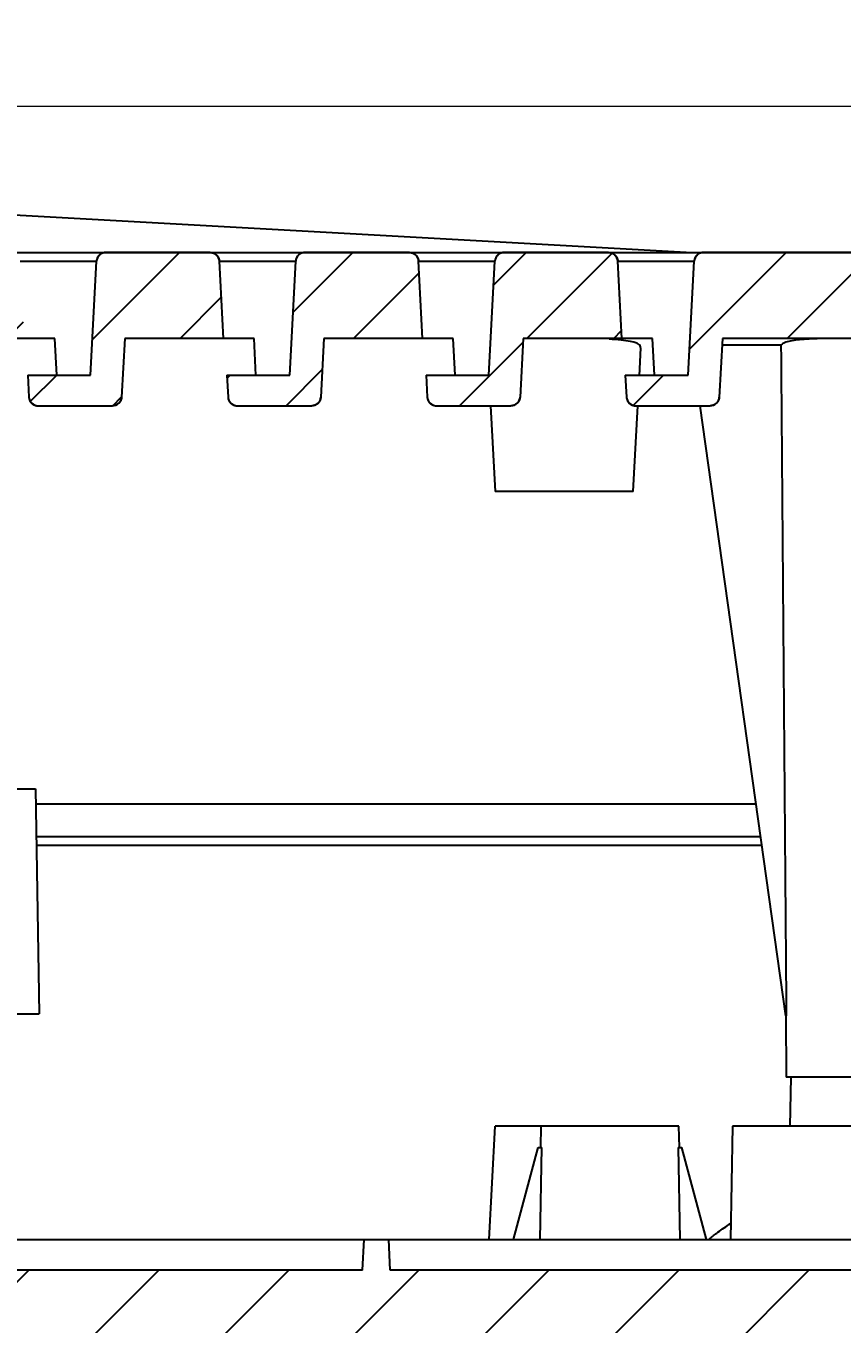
# Model space of a CAD drawing. Header units: millimetres. Extents: x 4086 to 4666, y 411 to 814.
# Drawn here: x 4291.87 to 4318.5, y 744.25 to 786.6 of the extents above; entities that cross this region are included whole.
import ezdxf

# ---------------------------------------------------------------- set-up
doc = ezdxf.new("R2010")
doc.units = ezdxf.units.MM
doc.layers.add('dim', color=82, linetype='Continuous', lineweight=9)
doc.styles.add('ROMAND', font='romand.shx', dxfattribs={"width": 0.75, "bigfont": 'gbcbig.shx'})
doc.dimstyles.new('YanXiu', dxfattribs={"dimtxt": 2.5, "dimasz": 2.2, "dimexe": 1, "dimexo": 0, "dimgap": 0.66, "dimtad": 0, "dimzin": 1, "dimdsep": 46, "dimtxsty": 'ROMAND', "dimblk": 'CLOSEDBLANK', "dimcen": 0, "dimclrd": 3, "dimclre": 3, "dimclrt": 7, "dimazin": 0, "dimtfac": 1, "dimtofl": 0, "dimtmove": 0, "dimatfit": 3, "dimldrblk": 'CLOSEDBLANK', "dimfxl": 1, "dimlwd": 5, "dimlwe": 5, "dimarcsym": 0})

# ---------------------------------------------------------------- blocks, each defined once
blk = doc.blocks.new('_ClosedBlank')
at = {"color": 0, "linetype": 'ByBlock', "lineweight": -2}
for p, q in [((-1, 0.167), (0, 0)), ((-1, 0.167), (-1, -0.167)), ((0, 0), (-1, -0.167))]:
    blk.add_line(p, q, dxfattribs=at)
blk = doc.blocks.new('*D121')
at = {"layer": 'Defpoints', "color": 0}
for p in [(4196.62, 783.976), (4325.639, 775.189), (4196.62, 752.364)]:
    blk.add_point(p, dxfattribs=at)
at = {"layer": 'dim', "color": 3, "lineweight": 5}
for p, q in [((4196.62, 752.364), (4196.62, 784.775)), ((4325.639, 775.189), (4325.639, 784.775)), ((4199.82, 783.976), (4253.044, 783.976)), ((4322.439, 783.976), (4269.215, 783.976))]:
    blk.add_line(p, q, dxfattribs=at)
at = {"layer": 'dim', "color": 3, "lineweight": 5, "xscale": 3.2, "yscale": 3.2, "zscale": 3.2, "rotation": 180}
blk.add_blockref('_ClosedBlank', (4196.62, 783.976), dxfattribs=at)
at = {"layer": 'dim', "color": 3, "lineweight": 5, "xscale": 3.2, "yscale": 3.2, "zscale": 3.2}
blk.add_blockref('_ClosedBlank', (4325.639, 783.976), dxfattribs=at)
at = {"layer": 'dim', "color": 7, "insert": (4261.13, 783.976), "char_height": 4, "attachment_point": 5, "style": 'ROMAND'}
blk.add_mtext('129.02', dxfattribs=at)

msp = doc.modelspace()

# ---------------------------------------------------------------- hatches: boundary and pattern name
at = {"linetype": 'Continuous'}
h = msp.add_hatch(dxfattribs=at)
h.set_pattern_fill('DEFAULT__6', color=40, scale=2, angle=45, style=0, pattern_type=0)
h.set_pattern_definition([(45, (3306.6004, 430.9824), (-1.4142136, 1.4142136), [])])
edge = h.paths.add_edge_path()
edge.add_line((4330.391, 778.226), (4330.431, 775.909))
edge.add_line((4328.54, 775.909), (4330.431, 775.909))
edge.add_line((4328.54, 775.909), (4328.514, 777.409))
edge.add_line((4328.514, 777.409), (4326.364, 777.409))
edge.add_line((4326.296, 775.409), (4326.364, 777.409))
edge.add_line((4326.296, 775.409), (4325.382, 775.409))
edge.add_line((4325.382, 775.409), (4324.356, 775.908))
edge.add_line((4324.33, 776.409), (4324.356, 775.908))
edge.add_line((4324.33, 776.409), (4314.597, 776.409))
edge.add_line((4314.597, 776.409), (4314.496, 774.493))
edge.add_spline(control_points=[(4314.496, 774.493), (4314.487, 774.325), (4314.365, 774.209), (4314.197, 774.209)], knot_values=[0, 0, 0, 0, 1, 1, 1, 1], weights=[1, 0.816916, 0.816916, 1], degree=3, periodic=0)
edge.add_line((4311.768, 774.209), (4314.197, 774.209))
edge.add_spline(control_points=[(4311.469, 774.493), (4311.478, 774.325), (4311.6, 774.209), (4311.768, 774.209)], knot_values=[0, 0, 0, 0, 1, 1, 1, 1], weights=[1, 0.816916, 0.816916, 1], degree=3, periodic=0)
edge.add_line((4311.431, 775.209), (4311.469, 774.493))
edge.add_line((4311.431, 775.209), (4313.481, 775.209))
edge.add_line((4313.481, 775.209), (4313.676, 778.924))
edge.add_spline(control_points=[(4313.976, 779.209), (4313.807, 779.209), (4313.685, 779.093), (4313.676, 778.924)], knot_values=[0, 0, 0, 0, 1, 1, 1, 1], weights=[1, 0.816916, 0.816916, 1], degree=3, periodic=0)
edge.add_line((4329.391, 779.209), (4313.976, 779.209))
edge.add_spline(control_points=[(4329.391, 779.209), (4329.969, 779.209), (4330.381, 778.804), (4330.391, 778.226)], knot_values=[0, 0, 0, 0, 1, 1, 1, 1], weights=[1, 0.808834, 0.808834, 1], degree=3, periodic=0)
edge = h.paths.add_edge_path()
edge.add_line((4195.125, 741.059), (4196.423, 741.059))
edge.add_line((4195.065, 742.759), (4195.125, 741.059))
edge.add_line((4195.065, 742.759), (4193.768, 742.759))
edge.add_spline(control_points=[(4193.768, 742.759), (4193.52, 741.252), (4193.357, 739.734), (4193.281, 738.209)], knot_values=[0, 0, 0, 0, 1, 1, 1, 1], weights=[1, 0.998919, 0.998919, 1], degree=3, periodic=0)
edge.add_line((4193.281, 738.209), (4191.538, 738.209))
edge.add_spline(control_points=[(4190.541, 739.28), (4190.497, 738.662), (4190.919, 738.209), (4191.538, 738.209)], knot_values=[0, 0, 0, 0, 1, 1, 1, 1], weights=[1, 0.78759, 0.78759, 1], degree=3, periodic=0)
edge.add_spline(control_points=[(4200.814, 764.229), (4194.749, 757.169), (4191.206, 748.563), (4190.541, 739.28)], knot_values=[0, 0, 0, 0, 1, 1, 1, 1], weights=[1, 0.966341, 0.966341, 1], degree=3, periodic=0)
edge.add_line((4200.814, 764.229), (4201.049, 757.49))
edge.add_line((4199.602, 757.926), (4201.049, 757.49))
edge.add_spline(control_points=[(4199.602, 757.926), (4198.464, 756.152), (4197.467, 754.294), (4196.62, 752.364)], knot_values=[0, 0, 0, 0, 1, 1, 1, 1], weights=[1, 0.997943, 0.997943, 1], degree=3, periodic=0)
edge.add_line((4196.62, 752.364), (4196.423, 741.059))
edge = h.paths.add_edge_path()
edge.add_line((4310.887, 779.209), (4307.476, 779.209))
edge.add_spline(control_points=[(4310.887, 779.209), (4311.055, 779.209), (4311.178, 779.093), (4311.186, 778.924)], knot_values=[0, 0, 0, 0, 1, 1, 1, 1], weights=[1, 0.816916, 0.816916, 1], degree=3, periodic=0)
edge.add_line((4311.318, 776.409), (4311.186, 778.924))
edge.add_line((4311.318, 776.409), (4308.097, 776.409))
edge.add_line((4308.097, 776.409), (4307.996, 774.493))
edge.add_spline(control_points=[(4307.996, 774.493), (4307.987, 774.325), (4307.865, 774.209), (4307.697, 774.209)], knot_values=[0, 0, 0, 0, 1, 1, 1, 1], weights=[1, 0.816916, 0.816916, 1], degree=3, periodic=0)
edge.add_line((4305.268, 774.209), (4307.697, 774.209))
edge.add_spline(control_points=[(4304.969, 774.493), (4304.978, 774.325), (4305.1, 774.209), (4305.268, 774.209)], knot_values=[0, 0, 0, 0, 1, 1, 1, 1], weights=[1, 0.816916, 0.816916, 1], degree=3, periodic=0)
edge.add_line((4304.931, 775.209), (4304.969, 774.493))
edge.add_line((4304.931, 775.209), (4306.981, 775.209))
edge.add_line((4306.981, 775.209), (4307.176, 778.924))
edge.add_spline(control_points=[(4307.476, 779.209), (4307.307, 779.209), (4307.185, 779.093), (4307.176, 778.924)], knot_values=[0, 0, 0, 0, 1, 1, 1, 1], weights=[1, 0.816916, 0.816916, 1], degree=3, periodic=0)
edge = h.paths.add_edge_path()
edge.add_line((4304.387, 779.209), (4300.976, 779.209))
edge.add_spline(control_points=[(4304.387, 779.209), (4304.555, 779.209), (4304.678, 779.093), (4304.686, 778.924)], knot_values=[0, 0, 0, 0, 1, 1, 1, 1], weights=[1, 0.816916, 0.816916, 1], degree=3, periodic=0)
edge.add_line((4304.818, 776.409), (4304.686, 778.924))
edge.add_line((4304.818, 776.409), (4301.597, 776.409))
edge.add_line((4301.597, 776.409), (4301.496, 774.493))
edge.add_spline(control_points=[(4301.496, 774.493), (4301.487, 774.325), (4301.365, 774.209), (4301.197, 774.209)], knot_values=[0, 0, 0, 0, 1, 1, 1, 1], weights=[1, 0.816916, 0.816916, 1], degree=3, periodic=0)
edge.add_line((4298.768, 774.209), (4301.197, 774.209))
edge.add_spline(control_points=[(4298.469, 774.493), (4298.478, 774.325), (4298.6, 774.209), (4298.768, 774.209)], knot_values=[0, 0, 0, 0, 1, 1, 1, 1], weights=[1, 0.816916, 0.816916, 1], degree=3, periodic=0)
edge.add_line((4298.431, 775.209), (4298.469, 774.493))
edge.add_line((4298.431, 775.209), (4300.481, 775.209))
edge.add_line((4300.481, 775.209), (4300.676, 778.924))
edge.add_spline(control_points=[(4300.976, 779.209), (4300.807, 779.209), (4300.685, 779.093), (4300.676, 778.924)], knot_values=[0, 0, 0, 0, 1, 1, 1, 1], weights=[1, 0.816916, 0.816916, 1], degree=3, periodic=0)
edge = h.paths.add_edge_path()
edge.add_line((4297.887, 779.209), (4294.476, 779.209))
edge.add_spline(control_points=[(4297.887, 779.209), (4298.055, 779.209), (4298.178, 779.093), (4298.186, 778.924)], knot_values=[0, 0, 0, 0, 1, 1, 1, 1], weights=[1, 0.816916, 0.816916, 1], degree=3, periodic=0)
edge.add_line((4298.318, 776.409), (4298.186, 778.924))
edge.add_line((4298.318, 776.409), (4295.097, 776.409))
edge.add_line((4295.097, 776.409), (4294.996, 774.493))
edge.add_spline(control_points=[(4294.996, 774.493), (4294.987, 774.325), (4294.865, 774.209), (4294.697, 774.209)], knot_values=[0, 0, 0, 0, 1, 1, 1, 1], weights=[1, 0.816916, 0.816916, 1], degree=3, periodic=0)
edge.add_line((4292.268, 774.209), (4294.697, 774.209))
edge.add_spline(control_points=[(4291.969, 774.493), (4291.978, 774.325), (4292.1, 774.209), (4292.268, 774.209)], knot_values=[0, 0, 0, 0, 1, 1, 1, 1], weights=[1, 0.816916, 0.816916, 1], degree=3, periodic=0)
edge.add_line((4291.931, 775.209), (4291.969, 774.493))
edge.add_line((4291.931, 775.209), (4293.981, 775.209))
edge.add_line((4293.981, 775.209), (4294.176, 778.924))
edge.add_spline(control_points=[(4294.476, 779.209), (4294.307, 779.209), (4294.185, 779.093), (4294.176, 778.924)], knot_values=[0, 0, 0, 0, 1, 1, 1, 1], weights=[1, 0.816916, 0.816916, 1], degree=3, periodic=0)
edge = h.paths.add_edge_path()
edge.add_line((4291.387, 779.209), (4290.431, 779.209))
edge.add_spline(control_points=[(4291.387, 779.209), (4291.555, 779.209), (4291.678, 779.093), (4291.686, 778.924)], knot_values=[0, 0, 0, 0, 1, 1, 1, 1], weights=[1, 0.816916, 0.816916, 1], degree=3, periodic=0)
edge.add_line((4291.818, 776.409), (4291.686, 778.924))
edge.add_line((4291.818, 776.409), (4290.431, 776.409))
edge.add_spline(control_points=[(4290.431, 776.409), (4286.272, 776.409), (4278.331, 777.732), (4270.984, 778.909), (4267.431, 778.909)], knot_values=[0, 0, 0, 0, 0.5, 1, 1, 1, 1], degree=3, periodic=0)
edge.add_spline(control_points=[(4267.431, 778.909), (4267.343, 778.852), (4267.086, 778.551), (4266.014, 777.627), (4264.761, 776.898), (4263.629, 776.603), (4262.81, 776.492), (4262.6, 776.469)], knot_values=[0, 0, 0, 0, 0.298624, 0.447935, 0.597247, 0.895871, 1, 1, 1, 1], degree=3, periodic=0)
edge.add_line((4262.6, 776.469), (4262.496, 774.493))
edge.add_spline(control_points=[(4262.496, 774.493), (4262.487, 774.325), (4262.365, 774.209), (4262.197, 774.209)], knot_values=[0, 0, 0, 0, 1, 1, 1, 1], weights=[1, 0.816916, 0.816916, 1], degree=3, periodic=0)
edge.add_line((4259.768, 774.209), (4262.197, 774.209))
edge.add_spline(control_points=[(4259.469, 774.493), (4259.478, 774.325), (4259.6, 774.209), (4259.768, 774.209)], knot_values=[0, 0, 0, 0, 1, 1, 1, 1], weights=[1, 0.816916, 0.816916, 1], degree=3, periodic=0)
edge.add_line((4259.431, 775.209), (4259.469, 774.493))
edge.add_line((4259.431, 775.209), (4261.481, 775.209))
edge.add_line((4261.481, 775.209), (4261.677, 778.942))
edge.add_spline(control_points=[(4261.677, 778.942), (4261.685, 779.101), (4261.797, 779.215), (4261.956, 779.225)], knot_values=[0, 0, 0, 0, 1, 1, 1, 1], weights=[1, 0.832002, 0.832002, 1], degree=3, periodic=0)
edge.add_spline(control_points=[(4261.956, 779.225), (4262.37, 779.253), (4263.31, 779.405), (4264.825, 780.302), (4265.42, 781.709), (4267.431, 781.709)], knot_values=[0, 0, 0, 0, 0.190721, 0.460481, 1, 1, 1, 1], degree=3, periodic=0)
edge.add_spline(control_points=[(4290.431, 779.209), (4282.719, 779.209), (4275.143, 781.709), (4267.431, 781.709)], knot_values=[0, 0, 0, 0, 1, 1, 1, 1], degree=3, periodic=0)
edge = h.paths.add_edge_path()
edge.add_line((4258.887, 779.209), (4255.476, 779.209))
edge.add_spline(control_points=[(4258.887, 779.209), (4259.055, 779.209), (4259.178, 779.093), (4259.186, 778.924)], knot_values=[0, 0, 0, 0, 1, 1, 1, 1], weights=[1, 0.816916, 0.816916, 1], degree=3, periodic=0)
edge.add_line((4259.318, 776.409), (4259.186, 778.924))
edge.add_line((4259.318, 776.409), (4256.097, 776.409))
edge.add_line((4256.097, 776.409), (4255.996, 774.493))
edge.add_spline(control_points=[(4255.996, 774.493), (4255.987, 774.325), (4255.865, 774.209), (4255.697, 774.209)], knot_values=[0, 0, 0, 0, 1, 1, 1, 1], weights=[1, 0.816916, 0.816916, 1], degree=3, periodic=0)
edge.add_line((4253.268, 774.209), (4255.697, 774.209))
edge.add_spline(control_points=[(4252.969, 774.493), (4252.978, 774.325), (4253.1, 774.209), (4253.268, 774.209)], knot_values=[0, 0, 0, 0, 1, 1, 1, 1], weights=[1, 0.816916, 0.816916, 1], degree=3, periodic=0)
edge.add_line((4252.931, 775.209), (4252.969, 774.493))
edge.add_line((4252.931, 775.209), (4254.981, 775.209))
edge.add_line((4254.981, 775.209), (4255.176, 778.924))
edge.add_spline(control_points=[(4255.476, 779.209), (4255.307, 779.209), (4255.185, 779.093), (4255.176, 778.924)], knot_values=[0, 0, 0, 0, 1, 1, 1, 1], weights=[1, 0.816916, 0.816916, 1], degree=3, periodic=0)
edge = h.paths.add_edge_path()
edge.add_line((4252.387, 779.209), (4248.976, 779.209))
edge.add_spline(control_points=[(4252.387, 779.209), (4252.555, 779.209), (4252.678, 779.093), (4252.686, 778.924)], knot_values=[0, 0, 0, 0, 1, 1, 1, 1], weights=[1, 0.816916, 0.816916, 1], degree=3, periodic=0)
edge.add_line((4252.818, 776.409), (4252.686, 778.924))
edge.add_line((4252.818, 776.409), (4249.597, 776.409))
edge.add_line((4249.597, 776.409), (4249.496, 774.493))
edge.add_spline(control_points=[(4249.496, 774.493), (4249.487, 774.325), (4249.365, 774.209), (4249.197, 774.209)], knot_values=[0, 0, 0, 0, 1, 1, 1, 1], weights=[1, 0.816916, 0.816916, 1], degree=3, periodic=0)
edge.add_line((4246.768, 774.209), (4249.197, 774.209))
edge.add_spline(control_points=[(4246.469, 774.493), (4246.478, 774.325), (4246.6, 774.209), (4246.768, 774.209)], knot_values=[0, 0, 0, 0, 1, 1, 1, 1], weights=[1, 0.816916, 0.816916, 1], degree=3, periodic=0)
edge.add_line((4246.431, 775.209), (4246.469, 774.493))
edge.add_line((4246.431, 775.209), (4248.481, 775.209))
edge.add_line((4248.481, 775.209), (4248.676, 778.924))
edge.add_spline(control_points=[(4248.976, 779.209), (4248.807, 779.209), (4248.685, 779.093), (4248.676, 778.924)], knot_values=[0, 0, 0, 0, 1, 1, 1, 1], weights=[1, 0.816916, 0.816916, 1], degree=3, periodic=0)
edge = h.paths.add_edge_path()
edge.add_line((4245.887, 779.209), (4242.476, 779.209))
edge.add_spline(control_points=[(4245.887, 779.209), (4246.055, 779.209), (4246.178, 779.093), (4246.186, 778.924)], knot_values=[0, 0, 0, 0, 1, 1, 1, 1], weights=[1, 0.816916, 0.816916, 1], degree=3, periodic=0)
edge.add_line((4246.318, 776.409), (4246.186, 778.924))
edge.add_line((4246.318, 776.409), (4243.097, 776.409))
edge.add_line((4243.097, 776.409), (4242.996, 774.493))
edge.add_spline(control_points=[(4242.996, 774.493), (4242.987, 774.325), (4242.865, 774.209), (4242.697, 774.209)], knot_values=[0, 0, 0, 0, 1, 1, 1, 1], weights=[1, 0.816916, 0.816916, 1], degree=3, periodic=0)
edge.add_line((4240.268, 774.209), (4242.697, 774.209))
edge.add_spline(control_points=[(4239.969, 774.493), (4239.978, 774.325), (4240.1, 774.209), (4240.268, 774.209)], knot_values=[0, 0, 0, 0, 1, 1, 1, 1], weights=[1, 0.816916, 0.816916, 1], degree=3, periodic=0)
edge.add_line((4239.931, 775.209), (4239.969, 774.493))
edge.add_line((4239.931, 775.209), (4241.981, 775.209))
edge.add_line((4241.981, 775.209), (4242.176, 778.924))
edge.add_spline(control_points=[(4242.476, 779.209), (4242.307, 779.209), (4242.185, 779.093), (4242.176, 778.924)], knot_values=[0, 0, 0, 0, 1, 1, 1, 1], weights=[1, 0.816916, 0.816916, 1], degree=3, periodic=0)
edge = h.paths.add_edge_path()
edge.add_line((4239.387, 779.209), (4233.431, 779.209))
edge.add_spline(control_points=[(4239.387, 779.209), (4239.555, 779.209), (4239.678, 779.093), (4239.686, 778.924)], knot_values=[0, 0, 0, 0, 1, 1, 1, 1], weights=[1, 0.816916, 0.816916, 1], degree=3, periodic=0)
edge.add_line((4239.818, 776.409), (4239.686, 778.924))
edge.add_line((4239.818, 776.409), (4233.431, 776.409))
edge.add_spline(control_points=[(4233.431, 776.409), (4228.717, 776.409), (4224.074, 775.588), (4219.645, 773.971)], knot_values=[0, 0, 0, 0, 1, 1, 1, 1], weights=[1, 0.989816, 0.989816, 1], degree=3, periodic=0)
edge.add_line((4219.645, 773.971), (4217.752, 771.042))
edge.add_spline(control_points=[(4217.752, 771.042), (4217.102, 770.75), (4216.461, 770.439), (4215.828, 770.111)], knot_values=[0, 0, 0, 0, 1, 1, 1, 1], weights=[1, 0.999739, 0.999739, 1], degree=3, periodic=0)
edge.add_line((4216.017, 775.525), (4215.828, 770.111))
edge.add_spline(control_points=[(4233.431, 779.209), (4227.411, 779.209), (4221.521, 777.963), (4216.017, 775.525)], knot_values=[0, 0, 0, 0, 1, 1, 1, 1], weights=[1, 0.985565, 0.985565, 1], degree=3, periodic=0)
h = msp.add_hatch(dxfattribs=at)
h.set_pattern_fill('DEFAULT__8', color=40, scale=3, angle=45, style=0, pattern_type=0)
h.set_pattern_definition([(45, (3306.6004, 430.9824), (-2.12132, 2.12132), [])])
edge = h.paths.add_edge_path()
edge.add_line((4330.391, 744.191), (4330.431, 746.509))
edge.add_spline(control_points=[(4329.391, 743.209), (4329.969, 743.209), (4330.381, 743.613), (4330.391, 744.191)], knot_values=[0, 0, 0, 0, 1, 1, 1, 1], weights=[1, 0.808834, 0.808834, 1], degree=3, periodic=0)
edge.add_line((4329.391, 743.209), (4288.465, 743.209))
edge.add_line((4288.439, 743.709), (4288.465, 743.209))
edge.add_line((4266.439, 743.709), (4288.439, 743.709))
edge.add_line((4266.439, 743.709), (4266.413, 743.209))
edge.add_line((4266.413, 743.209), (4233.431, 743.209))
edge.add_spline(control_points=[(4233.431, 743.209), (4230.487, 743.209), (4228.046, 741.563), (4226.942, 738.834)], knot_values=[0, 0, 0, 0, 1, 1, 1, 1], weights=[1, 0.886104, 0.886104, 1], degree=3, periodic=0)
edge.add_spline(control_points=[(4226.942, 738.834), (4226.784, 738.444), (4226.436, 738.209), (4226.015, 738.209)], knot_values=[0, 0, 0, 0, 1, 1, 1, 1], weights=[1, 0.886104, 0.886104, 1], degree=3, periodic=0)
edge.add_line((4226.015, 738.209), (4193.381, 738.209))
edge.add_spline(control_points=[(4193.829, 742.509), (4193.603, 741.084), (4193.453, 739.649), (4193.381, 738.209)], knot_values=[0, 0, 0, 0, 1, 1, 1, 1], weights=[1, 0.999031, 0.999031, 1], degree=3, periodic=0)
edge.add_line((4194.966, 742.509), (4193.829, 742.509))
edge.add_line((4195.019, 741.009), (4194.966, 742.509))
edge.add_line((4224.887, 741.009), (4195.019, 741.009))
edge.add_spline(control_points=[(4233.431, 746.009), (4229.8, 746.009), (4226.666, 744.174), (4224.887, 741.009)], knot_values=[0, 0, 0, 0, 1, 1, 1, 1], weights=[1, 0.908716, 0.908716, 1], degree=3, periodic=0)
edge.add_line((4248.858, 746.009), (4233.431, 746.009))
edge.add_line((4248.858, 746.009), (4248.911, 747.009))
edge.add_line((4248.911, 747.009), (4249.711, 747.009))
edge.add_line((4249.763, 746.009), (4249.711, 747.009))
edge.add_line((4302.858, 746.009), (4249.763, 746.009))
edge.add_line((4302.858, 746.009), (4302.911, 747.009))
edge.add_line((4302.911, 747.009), (4303.711, 747.009))
edge.add_line((4303.763, 746.009), (4303.711, 747.009))
edge.add_line((4324.33, 746.009), (4303.763, 746.009))
edge.add_line((4324.33, 746.009), (4324.356, 746.509))
edge.add_line((4325.382, 747.009), (4324.356, 746.509))
edge.add_line((4326.296, 747.009), (4325.382, 747.009))
edge.add_line((4326.296, 747.009), (4326.364, 745.009))
edge.add_line((4328.514, 745.009), (4326.364, 745.009))
edge.add_line((4328.54, 746.509), (4328.514, 745.009))
edge.add_line((4328.54, 746.509), (4330.431, 746.509))

# ---------------------------------------------------------------- linework, layer by layer
at = {"color": 7, "linetype": 'Continuous'}
for p, q in [((4313.421, 779.209), (4269.613, 781.646)), ((4290.431, 779.209), (4329.391, 779.209)), ((4291.686, 778.924), (4294.176, 778.924)), ((4293.981, 775.209), (4294.176, 778.924)), ((4293.981, 775.209), (4294.176, 778.924)), ((4297.887, 779.209), (4294.476, 779.209)), ((4298.318, 776.409), (4298.186, 778.924)), ((4298.186, 778.924), (4300.676, 778.924)), ((4298.318, 776.409), (4298.186, 778.924)), ((4300.481, 775.209), (4300.676, 778.924)), ((4300.481, 775.209), (4300.676, 778.924)), ((4304.387, 779.209), (4300.976, 779.209)), ((4304.818, 776.409), (4304.686, 778.924)), ((4304.686, 778.924), (4307.176, 778.924)), ((4304.818, 776.409), (4304.686, 778.924)), ((4306.981, 775.209), (4307.176, 778.924)), ((4306.981, 775.209), (4307.176, 778.924)), ((4310.887, 779.209), (4307.476, 779.209)), ((4311.318, 776.409), (4311.186, 778.924)), ((4311.186, 778.924), (4313.676, 778.924)), ((4311.318, 776.409), (4311.186, 778.924)), ((4313.481, 775.209), (4313.676, 778.924)), ((4313.481, 775.209), (4313.676, 778.924)), ((4329.391, 779.209), (4313.976, 779.209)), ((4292.816, 776.409), (4290.431, 776.409)), ((4292.879, 775.209), (4292.816, 776.409)), ((4295.097, 776.409), (4294.996, 774.493)), ((4295.097, 776.409), (4294.996, 774.493)), ((4299.316, 776.409), (4295.097, 776.409)), ((4298.318, 776.409), (4295.097, 776.409)), ((4299.379, 775.209), (4299.316, 776.409)), ((4301.597, 776.409), (4301.496, 774.493)), ((4301.597, 776.409), (4301.496, 774.493)), ((4305.816, 776.409), (4301.597, 776.409)), ((4304.818, 776.409), (4301.597, 776.409)), ((4305.879, 775.209), (4305.816, 776.409)), ((4308.097, 776.409), (4307.996, 774.493)), ((4308.097, 776.409), (4307.996, 774.493)), ((4312.316, 776.409), (4308.097, 776.409)), ((4311.318, 776.409), (4308.097, 776.409)), ((4312.379, 775.209), (4312.316, 776.409)), ((4314.597, 776.409), (4314.496, 774.493)), ((4314.597, 776.409), (4314.496, 774.493)), ((4324.33, 776.409), (4314.597, 776.409)), ((4324.33, 776.409), (4314.597, 776.409)), ((4311.927, 776.103), (4311.879, 775.185)), ((4314.597, 776.201), (4316.518, 776.201)), ((4291.931, 775.209), (4291.969, 774.493)), ((4291.931, 775.209), (4293.981, 775.209)), ((4291.931, 775.209), (4293.981, 775.209)), ((4291.931, 775.209), (4291.969, 774.493)), ((4298.431, 775.209), (4298.469, 774.493)), ((4298.431, 775.209), (4300.481, 775.209)), ((4298.431, 775.209), (4300.481, 775.209)), ((4298.431, 775.209), (4298.469, 774.493)), ((4304.931, 775.209), (4304.969, 774.493)), ((4304.931, 775.209), (4306.981, 775.209)), ((4304.931, 775.209), (4306.981, 775.209)), ((4304.931, 775.209), (4304.969, 774.493)), ((4311.431, 775.209), (4311.469, 774.493)), ((4311.431, 775.209), (4313.481, 775.209)), ((4311.431, 775.209), (4313.481, 775.209)), ((4311.431, 775.209), (4311.469, 774.493)), ((4292.268, 774.209), (4294.697, 774.209)), ((4292.268, 774.209), (4294.697, 774.209)), ((4298.768, 774.209), (4301.197, 774.209)), ((4298.768, 774.209), (4301.197, 774.209)), ((4305.268, 774.209), (4307.697, 774.209)), ((4305.268, 774.209), (4307.697, 774.209)), ((4307.034, 774.209), (4307.181, 771.409)), ((4311.828, 774.205), (4311.681, 771.409)), ((4311.768, 774.209), (4314.197, 774.209)), ((4311.768, 774.209), (4314.197, 774.209)), ((4316.666, 754.309), (4313.869, 774.209)), ((4311.682, 771.409), (4307.181, 771.409)), ((4290.981, 761.709), (4292.181, 761.709)), ((4292.181, 761.709), (4292.309, 754.366)), ((4315.697, 761.209), (4292.19, 761.209)), ((4292.208, 760.159), (4315.844, 760.159)), ((4315.886, 759.859), (4292.214, 759.859)), ((4290.853, 754.366), (4292.309, 754.366)), ((4316.664, 754.327), (4316.681, 752.309)), ((4316.693, 754.309), (4316.666, 754.309)), ((4322.181, 752.309), (4316.681, 752.309)), ((4316.831, 752.309), (4316.803, 750.709)), ((4306.987, 747.009), (4307.181, 750.709)), ((4313.182, 750.709), (4307.181, 750.709)), ((4308.669, 750.009), (4308.681, 750.709)), ((4313.193, 750.009), (4313.181, 750.709)), ((4314.931, 750.709), (4314.867, 747.009)), ((4323.93, 750.709), (4314.933, 750.709)), ((4307.785, 747.009), (4308.589, 750.009)), ((4308.589, 750.009), (4308.705, 750.009)), ((4308.656, 747.009), (4308.705, 750.009)), ((4313.158, 750.009), (4313.206, 747.009)), ((4313.158, 750.009), (4313.274, 750.009)), ((4314.077, 747.009), (4313.274, 750.009)), ((4269.077, 747.009), (4326.296, 747.009)), ((4302.858, 746.009), (4302.911, 747.009)), ((4302.858, 746.009), (4302.911, 747.009)), ((4302.911, 747.009), (4303.711, 747.009)), ((4303.763, 746.009), (4303.711, 747.009)), ((4303.763, 746.009), (4303.711, 747.009)), ((4302.858, 746.009), (4249.763, 746.009)), ((4302.858, 746.009), (4249.763, 746.009)), ((4324.33, 746.009), (4303.763, 746.009)), ((4324.33, 746.009), (4303.763, 746.009))]:
    msp.add_line(p, q, dxfattribs=at)
for centre, start, end in [((4294.476, 778.909), 90, 177), ((4297.887, 778.909), 3, 90), ((4300.976, 778.909), 90, 177), ((4304.387, 778.909), 3, 90), ((4307.476, 778.909), 90, 177), ((4310.887, 778.909), 3, 90), ((4313.976, 778.909), 90, 177), ((4292.268, 774.509), 183, 270), ((4294.697, 774.509), 270, 357), ((4298.768, 774.509), 183, 270), ((4301.197, 774.509), 270, 357), ((4305.268, 774.509), 183, 270), ((4307.697, 774.509), 270, 357), ((4311.768, 774.509), 183, 270), ((4314.197, 774.509), 270, 357)]:
    msp.add_arc(centre, 0.3, start, end, dxfattribs=at)
for points, start_tangent, end_tangent in [([(4294.476, 779.209), (4294.469, 779.208), (4294.463, 779.208), (4294.456, 779.208), (4294.449, 779.207), (4294.443, 779.207), (4294.436, 779.206), (4294.429, 779.205), (4294.422, 779.204), (4294.416, 779.202), (4294.409, 779.201), (4294.402, 779.199), (4294.395, 779.198), (4294.389, 779.196), (4294.382, 779.194), (4294.375, 779.191), (4294.368, 779.189), (4294.362, 779.186), (4294.355, 779.183), (4294.348, 779.18), (4294.342, 779.177), (4294.335, 779.174), (4294.329, 779.17), (4294.322, 779.166), (4294.316, 779.163), (4294.31, 779.159), (4294.304, 779.154), (4294.298, 779.15), (4294.292, 779.146), (4294.286, 779.141), (4294.28, 779.136), (4294.275, 779.131), (4294.269, 779.126), (4294.264, 779.121), (4294.258, 779.116), (4294.253, 779.11), (4294.248, 779.105), (4294.244, 779.099), (4294.239, 779.093), (4294.234, 779.087), (4294.23, 779.081), (4294.226, 779.075), (4294.222, 779.069), (4294.218, 779.062), (4294.214, 779.056), (4294.211, 779.05), (4294.208, 779.043), (4294.204, 779.037), (4294.201, 779.03), (4294.199, 779.024), (4294.196, 779.017), (4294.193, 779.01), (4294.191, 779.004), (4294.189, 778.997), (4294.187, 778.99), (4294.185, 778.984), (4294.183, 778.977), (4294.182, 778.97), (4294.181, 778.964), (4294.179, 778.957), (4294.178, 778.95), (4294.178, 778.944), (4294.177, 778.937), (4294.176, 778.931), (4294.176, 778.924)], (-1, 0), (-0.052336, -0.99863)), ([(4297.887, 779.209), (4297.893, 779.208), (4297.9, 779.208), (4297.906, 779.208), (4297.913, 779.207), (4297.92, 779.207), (4297.926, 779.206), (4297.933, 779.205), (4297.94, 779.204), (4297.947, 779.202), (4297.953, 779.201), (4297.96, 779.199), (4297.967, 779.198), (4297.974, 779.196), (4297.981, 779.194), (4297.987, 779.191), (4297.994, 779.189), (4298.001, 779.186), (4298.007, 779.183), (4298.014, 779.18), (4298.021, 779.177), (4298.027, 779.174), (4298.034, 779.17), (4298.04, 779.166), (4298.046, 779.163), (4298.053, 779.159), (4298.059, 779.154), (4298.065, 779.15), (4298.071, 779.146), (4298.077, 779.141), (4298.082, 779.136), (4298.088, 779.131), (4298.093, 779.126), (4298.099, 779.121), (4298.104, 779.116), (4298.109, 779.11), (4298.114, 779.105), (4298.119, 779.099), (4298.123, 779.093), (4298.128, 779.087), (4298.132, 779.081), (4298.136, 779.075), (4298.141, 779.069), (4298.144, 779.062), (4298.148, 779.056), (4298.152, 779.05), (4298.155, 779.043), (4298.158, 779.037), (4298.161, 779.03), (4298.164, 779.024), (4298.167, 779.017), (4298.169, 779.01), (4298.171, 779.004), (4298.174, 778.997), (4298.176, 778.99), (4298.177, 778.984), (4298.179, 778.977), (4298.18, 778.97), (4298.182, 778.964), (4298.183, 778.957), (4298.184, 778.95), (4298.185, 778.944), (4298.186, 778.937), (4298.186, 778.931), (4298.186, 778.924)], (1, 0), (0.052336, -0.99863)), ([(4300.976, 779.209), (4300.969, 779.208), (4300.963, 779.208), (4300.956, 779.208), (4300.949, 779.207), (4300.943, 779.207), (4300.936, 779.206), (4300.929, 779.205), (4300.922, 779.204), (4300.916, 779.202), (4300.909, 779.201), (4300.902, 779.199), (4300.895, 779.198), (4300.889, 779.196), (4300.882, 779.194), (4300.875, 779.191), (4300.868, 779.189), (4300.862, 779.186), (4300.855, 779.183), (4300.848, 779.18), (4300.842, 779.177), (4300.835, 779.174), (4300.829, 779.17), (4300.822, 779.166), (4300.816, 779.163), (4300.81, 779.159), (4300.804, 779.154), (4300.798, 779.15), (4300.792, 779.146), (4300.786, 779.141), (4300.78, 779.136), (4300.775, 779.131), (4300.769, 779.126), (4300.764, 779.121), (4300.758, 779.116), (4300.753, 779.11), (4300.748, 779.105), (4300.744, 779.099), (4300.739, 779.093), (4300.734, 779.087), (4300.73, 779.081), (4300.726, 779.075), (4300.722, 779.069), (4300.718, 779.062), (4300.714, 779.056), (4300.711, 779.05), (4300.708, 779.043), (4300.704, 779.037), (4300.701, 779.03), (4300.699, 779.024), (4300.696, 779.017), (4300.693, 779.01), (4300.691, 779.004), (4300.689, 778.997), (4300.687, 778.99), (4300.685, 778.984), (4300.683, 778.977), (4300.682, 778.97), (4300.681, 778.964), (4300.679, 778.957), (4300.678, 778.95), (4300.678, 778.944), (4300.677, 778.937), (4300.676, 778.931), (4300.676, 778.924)], (-1, 0), (-0.052336, -0.99863)), ([(4304.387, 779.209), (4304.393, 779.208), (4304.4, 779.208), (4304.406, 779.208), (4304.413, 779.207), (4304.42, 779.207), (4304.426, 779.206), (4304.433, 779.205), (4304.44, 779.204), (4304.447, 779.202), (4304.453, 779.201), (4304.46, 779.199), (4304.467, 779.198), (4304.474, 779.196), (4304.481, 779.194), (4304.487, 779.191), (4304.494, 779.189), (4304.501, 779.186), (4304.507, 779.183), (4304.514, 779.18), (4304.521, 779.177), (4304.527, 779.174), (4304.534, 779.17), (4304.54, 779.166), (4304.546, 779.163), (4304.553, 779.159), (4304.559, 779.154), (4304.565, 779.15), (4304.571, 779.146), (4304.577, 779.141), (4304.582, 779.136), (4304.588, 779.131), (4304.593, 779.126), (4304.599, 779.121), (4304.604, 779.116), (4304.609, 779.11), (4304.614, 779.105), (4304.619, 779.099), (4304.623, 779.093), (4304.628, 779.087), (4304.632, 779.081), (4304.636, 779.075), (4304.641, 779.069), (4304.644, 779.062), (4304.648, 779.056), (4304.652, 779.05), (4304.655, 779.043), (4304.658, 779.037), (4304.661, 779.03), (4304.664, 779.024), (4304.667, 779.017), (4304.669, 779.01), (4304.671, 779.004), (4304.674, 778.997), (4304.676, 778.99), (4304.677, 778.984), (4304.679, 778.977), (4304.68, 778.97), (4304.682, 778.964), (4304.683, 778.957), (4304.684, 778.95), (4304.685, 778.944), (4304.686, 778.937), (4304.686, 778.931), (4304.686, 778.924)], (1, 0), (0.052336, -0.99863)), ([(4307.476, 779.209), (4307.469, 779.208), (4307.463, 779.208), (4307.456, 779.208), (4307.449, 779.207), (4307.443, 779.207), (4307.436, 779.206), (4307.429, 779.205), (4307.422, 779.204), (4307.416, 779.202), (4307.409, 779.201), (4307.402, 779.199), (4307.395, 779.198), (4307.389, 779.196), (4307.382, 779.194), (4307.375, 779.191), (4307.368, 779.189), (4307.362, 779.186), (4307.355, 779.183), (4307.348, 779.18), (4307.342, 779.177), (4307.335, 779.174), (4307.329, 779.17), (4307.322, 779.166), (4307.316, 779.163), (4307.31, 779.159), (4307.304, 779.154), (4307.298, 779.15), (4307.292, 779.146), (4307.286, 779.141), (4307.28, 779.136), (4307.275, 779.131), (4307.269, 779.126), (4307.264, 779.121), (4307.258, 779.116), (4307.253, 779.11), (4307.248, 779.105), (4307.244, 779.099), (4307.239, 779.093), (4307.234, 779.087), (4307.23, 779.081), (4307.226, 779.075), (4307.222, 779.069), (4307.218, 779.062), (4307.214, 779.056), (4307.211, 779.05), (4307.208, 779.043), (4307.204, 779.037), (4307.201, 779.03), (4307.199, 779.024), (4307.196, 779.017), (4307.193, 779.01), (4307.191, 779.004), (4307.189, 778.997), (4307.187, 778.99), (4307.185, 778.984), (4307.183, 778.977), (4307.182, 778.97), (4307.181, 778.964), (4307.179, 778.957), (4307.178, 778.95), (4307.178, 778.944), (4307.177, 778.937), (4307.176, 778.931), (4307.176, 778.924)], (-1, 0), (-0.052336, -0.99863)), ([(4310.887, 779.209), (4310.893, 779.208), (4310.9, 779.208), (4310.906, 779.208), (4310.913, 779.207), (4310.92, 779.207), (4310.926, 779.206), (4310.933, 779.205), (4310.94, 779.204), (4310.947, 779.202), (4310.953, 779.201), (4310.96, 779.199), (4310.967, 779.198), (4310.974, 779.196), (4310.981, 779.194), (4310.987, 779.191), (4310.994, 779.189), (4311.001, 779.186), (4311.007, 779.183), (4311.014, 779.18), (4311.021, 779.177), (4311.027, 779.174), (4311.034, 779.17), (4311.04, 779.166), (4311.046, 779.163), (4311.053, 779.159), (4311.059, 779.154), (4311.065, 779.15), (4311.071, 779.146), (4311.077, 779.141), (4311.082, 779.136), (4311.088, 779.131), (4311.093, 779.126), (4311.099, 779.121), (4311.104, 779.116), (4311.109, 779.11), (4311.114, 779.105), (4311.119, 779.099), (4311.123, 779.093), (4311.128, 779.087), (4311.132, 779.081), (4311.136, 779.075), (4311.141, 779.069), (4311.144, 779.062), (4311.148, 779.056), (4311.152, 779.05), (4311.155, 779.043), (4311.158, 779.037), (4311.161, 779.03), (4311.164, 779.024), (4311.167, 779.017), (4311.169, 779.01), (4311.171, 779.004), (4311.174, 778.997), (4311.176, 778.99), (4311.177, 778.984), (4311.179, 778.977), (4311.18, 778.97), (4311.182, 778.964), (4311.183, 778.957), (4311.184, 778.95), (4311.185, 778.944), (4311.186, 778.937), (4311.186, 778.931), (4311.186, 778.924)], (1, 0), (0.052336, -0.99863)), ([(4313.976, 779.209), (4313.969, 779.208), (4313.963, 779.208), (4313.956, 779.208), (4313.949, 779.207), (4313.943, 779.207), (4313.936, 779.206), (4313.929, 779.205), (4313.922, 779.204), (4313.916, 779.202), (4313.909, 779.201), (4313.902, 779.199), (4313.895, 779.198), (4313.889, 779.196), (4313.882, 779.194), (4313.875, 779.191), (4313.868, 779.189), (4313.862, 779.186), (4313.855, 779.183), (4313.848, 779.18), (4313.842, 779.177), (4313.835, 779.174), (4313.829, 779.17), (4313.822, 779.166), (4313.816, 779.163), (4313.81, 779.159), (4313.804, 779.154), (4313.798, 779.15), (4313.792, 779.146), (4313.786, 779.141), (4313.78, 779.136), (4313.775, 779.131), (4313.769, 779.126), (4313.764, 779.121), (4313.758, 779.116), (4313.753, 779.11), (4313.748, 779.105), (4313.744, 779.099), (4313.739, 779.093), (4313.734, 779.087), (4313.73, 779.081), (4313.726, 779.075), (4313.722, 779.069), (4313.718, 779.062), (4313.714, 779.056), (4313.711, 779.05), (4313.708, 779.043), (4313.704, 779.037), (4313.701, 779.03), (4313.699, 779.024), (4313.696, 779.017), (4313.693, 779.01), (4313.691, 779.004), (4313.689, 778.997), (4313.687, 778.99), (4313.685, 778.984), (4313.683, 778.977), (4313.682, 778.97), (4313.681, 778.964), (4313.679, 778.957), (4313.678, 778.95), (4313.678, 778.944), (4313.677, 778.937), (4313.676, 778.931), (4313.676, 778.924)], (-1, 0), (-0.052336, -0.99863)), ([(4311.291, 776.35), (4310.906, 776.377)], (-0.994458, 0.10513), (-0.998985, 0.045046)), ([(4311.927, 776.107), (4311.926, 776.13), (4311.824, 776.236), (4311.601, 776.306), (4311.291, 776.35)], (0.079964, 0.996798), (-0.994458, 0.10513)), ([(4318.072, 776.404), (4317.686, 776.396), (4317.341, 776.381), (4317.045, 776.356), (4316.806, 776.319), (4316.629, 776.267), (4316.518, 776.201)], (-0.999917, -0.012909), (-0.723254, -0.690582)), ([(4316.693, 754.309), (4316.634, 761.579), (4316.576, 768.876), (4316.518, 776.201)], (-0.008054, 0.999968), (-0.007937, 0.999969)), ([(4291.969, 774.493), (4291.969, 774.486), (4291.97, 774.48), (4291.97, 774.473), (4291.971, 774.467), (4291.972, 774.46), (4291.973, 774.453), (4291.975, 774.447), (4291.976, 774.44), (4291.978, 774.433), (4291.98, 774.427), (4291.982, 774.42), (4291.984, 774.413), (4291.986, 774.407), (4291.989, 774.4), (4291.991, 774.393), (4291.994, 774.387), (4291.997, 774.38), (4292, 774.374), (4292.004, 774.367), (4292.007, 774.361), (4292.011, 774.355), (4292.015, 774.348), (4292.019, 774.342), (4292.023, 774.336), (4292.027, 774.33), (4292.032, 774.324), (4292.036, 774.318), (4292.041, 774.313), (4292.046, 774.307), (4292.051, 774.301), (4292.056, 774.296), (4292.062, 774.291), (4292.067, 774.286), (4292.073, 774.281), (4292.079, 774.276), (4292.084, 774.271), (4292.09, 774.267), (4292.096, 774.263), (4292.103, 774.258), (4292.109, 774.254), (4292.115, 774.251), (4292.122, 774.247), (4292.128, 774.243), (4292.135, 774.24), (4292.141, 774.237), (4292.148, 774.234), (4292.154, 774.231), (4292.161, 774.228), (4292.168, 774.226), (4292.175, 774.224), (4292.181, 774.221), (4292.188, 774.219), (4292.195, 774.218), (4292.202, 774.216), (4292.209, 774.215), (4292.215, 774.213), (4292.222, 774.212), (4292.229, 774.211), (4292.235, 774.21), (4292.242, 774.21), (4292.249, 774.209), (4292.255, 774.209), (4292.262, 774.209), (4292.268, 774.209)], (0.052336, -0.99863), (1, 0)), ([(4294.996, 774.493), (4294.996, 774.486), (4294.995, 774.48), (4294.994, 774.473), (4294.994, 774.467), (4294.993, 774.46), (4294.991, 774.453), (4294.99, 774.447), (4294.989, 774.44), (4294.987, 774.433), (4294.985, 774.427), (4294.983, 774.42), (4294.981, 774.413), (4294.979, 774.407), (4294.976, 774.4), (4294.974, 774.393), (4294.971, 774.387), (4294.968, 774.38), (4294.965, 774.374), (4294.961, 774.367), (4294.958, 774.361), (4294.954, 774.355), (4294.95, 774.348), (4294.946, 774.342), (4294.942, 774.336), (4294.938, 774.33), (4294.933, 774.324), (4294.928, 774.318), (4294.924, 774.313), (4294.919, 774.307), (4294.914, 774.301), (4294.908, 774.296), (4294.903, 774.291), (4294.898, 774.286), (4294.892, 774.281), (4294.886, 774.276), (4294.88, 774.271), (4294.874, 774.267), (4294.868, 774.263), (4294.862, 774.258), (4294.856, 774.254), (4294.85, 774.251), (4294.843, 774.247), (4294.837, 774.243), (4294.83, 774.24), (4294.824, 774.237), (4294.817, 774.234), (4294.81, 774.231), (4294.804, 774.228), (4294.797, 774.226), (4294.79, 774.224), (4294.783, 774.221), (4294.777, 774.219), (4294.77, 774.218), (4294.763, 774.216), (4294.756, 774.215), (4294.75, 774.213), (4294.743, 774.212), (4294.736, 774.211), (4294.729, 774.21), (4294.723, 774.21), (4294.716, 774.209), (4294.71, 774.209), (4294.703, 774.209), (4294.697, 774.209)], (-0.052336, -0.99863), (-1, 0)), ([(4298.469, 774.493), (4298.469, 774.486), (4298.47, 774.48), (4298.47, 774.473), (4298.471, 774.467), (4298.472, 774.46), (4298.473, 774.453), (4298.475, 774.447), (4298.476, 774.44), (4298.478, 774.433), (4298.48, 774.427), (4298.482, 774.42), (4298.484, 774.413), (4298.486, 774.407), (4298.489, 774.4), (4298.491, 774.393), (4298.494, 774.387), (4298.497, 774.38), (4298.5, 774.374), (4298.504, 774.367), (4298.507, 774.361), (4298.511, 774.355), (4298.515, 774.348), (4298.519, 774.342), (4298.523, 774.336), (4298.527, 774.33), (4298.532, 774.324), (4298.536, 774.318), (4298.541, 774.313), (4298.546, 774.307), (4298.551, 774.301), (4298.556, 774.296), (4298.562, 774.291), (4298.567, 774.286), (4298.573, 774.281), (4298.579, 774.276), (4298.584, 774.271), (4298.59, 774.267), (4298.596, 774.263), (4298.603, 774.258), (4298.609, 774.254), (4298.615, 774.251), (4298.622, 774.247), (4298.628, 774.243), (4298.635, 774.24), (4298.641, 774.237), (4298.648, 774.234), (4298.654, 774.231), (4298.661, 774.228), (4298.668, 774.226), (4298.675, 774.224), (4298.681, 774.221), (4298.688, 774.219), (4298.695, 774.218), (4298.702, 774.216), (4298.709, 774.215), (4298.715, 774.213), (4298.722, 774.212), (4298.729, 774.211), (4298.735, 774.21), (4298.742, 774.21), (4298.749, 774.209), (4298.755, 774.209), (4298.762, 774.209), (4298.768, 774.209)], (0.052336, -0.99863), (1, 0)), ([(4301.496, 774.493), (4301.496, 774.486), (4301.495, 774.48), (4301.494, 774.473), (4301.494, 774.467), (4301.493, 774.46), (4301.491, 774.453), (4301.49, 774.447), (4301.489, 774.44), (4301.487, 774.433), (4301.485, 774.427), (4301.483, 774.42), (4301.481, 774.413), (4301.479, 774.407), (4301.476, 774.4), (4301.474, 774.393), (4301.471, 774.387), (4301.468, 774.38), (4301.465, 774.374), (4301.461, 774.367), (4301.458, 774.361), (4301.454, 774.355), (4301.45, 774.348), (4301.446, 774.342), (4301.442, 774.336), (4301.438, 774.33), (4301.433, 774.324), (4301.428, 774.318), (4301.424, 774.313), (4301.419, 774.307), (4301.414, 774.301), (4301.408, 774.296), (4301.403, 774.291), (4301.398, 774.286), (4301.392, 774.281), (4301.386, 774.276), (4301.38, 774.271), (4301.374, 774.267), (4301.368, 774.263), (4301.362, 774.258), (4301.356, 774.254), (4301.35, 774.251), (4301.343, 774.247), (4301.337, 774.243), (4301.33, 774.24), (4301.324, 774.237), (4301.317, 774.234), (4301.31, 774.231), (4301.304, 774.228), (4301.297, 774.226), (4301.29, 774.224), (4301.283, 774.221), (4301.277, 774.219), (4301.27, 774.218), (4301.263, 774.216), (4301.256, 774.215), (4301.25, 774.213), (4301.243, 774.212), (4301.236, 774.211), (4301.229, 774.21), (4301.223, 774.21), (4301.216, 774.209), (4301.21, 774.209), (4301.203, 774.209), (4301.197, 774.209)], (-0.052336, -0.99863), (-1, 0)), ([(4304.969, 774.493), (4304.969, 774.486), (4304.97, 774.48), (4304.97, 774.473), (4304.971, 774.467), (4304.972, 774.46), (4304.973, 774.453), (4304.975, 774.447), (4304.976, 774.44), (4304.978, 774.433), (4304.98, 774.427), (4304.982, 774.42), (4304.984, 774.413), (4304.986, 774.407), (4304.989, 774.4), (4304.991, 774.393), (4304.994, 774.387), (4304.997, 774.38), (4305, 774.374), (4305.004, 774.367), (4305.007, 774.361), (4305.011, 774.355), (4305.015, 774.348), (4305.019, 774.342), (4305.023, 774.336), (4305.027, 774.33), (4305.032, 774.324), (4305.036, 774.318), (4305.041, 774.313), (4305.046, 774.307), (4305.051, 774.301), (4305.056, 774.296), (4305.062, 774.291), (4305.067, 774.286), (4305.073, 774.281), (4305.079, 774.276), (4305.084, 774.271), (4305.09, 774.267), (4305.096, 774.263), (4305.103, 774.258), (4305.109, 774.254), (4305.115, 774.251), (4305.122, 774.247), (4305.128, 774.243), (4305.135, 774.24), (4305.141, 774.237), (4305.148, 774.234), (4305.154, 774.231), (4305.161, 774.228), (4305.168, 774.226), (4305.175, 774.224), (4305.181, 774.221), (4305.188, 774.219), (4305.195, 774.218), (4305.202, 774.216), (4305.209, 774.215), (4305.215, 774.213), (4305.222, 774.212), (4305.229, 774.211), (4305.235, 774.21), (4305.242, 774.21), (4305.249, 774.209), (4305.255, 774.209), (4305.262, 774.209), (4305.268, 774.209)], (0.052336, -0.99863), (1, 0)), ([(4307.996, 774.493), (4307.996, 774.486), (4307.995, 774.48), (4307.994, 774.473), (4307.994, 774.467), (4307.993, 774.46), (4307.991, 774.453), (4307.99, 774.447), (4307.989, 774.44), (4307.987, 774.433), (4307.985, 774.427), (4307.983, 774.42), (4307.981, 774.413), (4307.979, 774.407), (4307.976, 774.4), (4307.974, 774.393), (4307.971, 774.387), (4307.968, 774.38), (4307.965, 774.374), (4307.961, 774.367), (4307.958, 774.361), (4307.954, 774.355), (4307.95, 774.348), (4307.946, 774.342), (4307.942, 774.336), (4307.938, 774.33), (4307.933, 774.324), (4307.928, 774.318), (4307.924, 774.313), (4307.919, 774.307), (4307.914, 774.301), (4307.908, 774.296), (4307.903, 774.291), (4307.898, 774.286), (4307.892, 774.281), (4307.886, 774.276), (4307.88, 774.271), (4307.874, 774.267), (4307.868, 774.263), (4307.862, 774.258), (4307.856, 774.254), (4307.85, 774.251), (4307.843, 774.247), (4307.837, 774.243), (4307.83, 774.24), (4307.824, 774.237), (4307.817, 774.234), (4307.81, 774.231), (4307.804, 774.228), (4307.797, 774.226), (4307.79, 774.224), (4307.783, 774.221), (4307.777, 774.219), (4307.77, 774.218), (4307.763, 774.216), (4307.756, 774.215), (4307.75, 774.213), (4307.743, 774.212), (4307.736, 774.211), (4307.729, 774.21), (4307.723, 774.21), (4307.716, 774.209), (4307.71, 774.209), (4307.703, 774.209), (4307.697, 774.209)], (-0.052336, -0.99863), (-1, 0)), ([(4311.469, 774.493), (4311.469, 774.486), (4311.47, 774.48), (4311.47, 774.473), (4311.471, 774.467), (4311.472, 774.46), (4311.473, 774.453), (4311.475, 774.447), (4311.476, 774.44), (4311.478, 774.433), (4311.48, 774.427), (4311.482, 774.42), (4311.484, 774.413), (4311.486, 774.407), (4311.489, 774.4), (4311.491, 774.393), (4311.494, 774.387), (4311.497, 774.38), (4311.5, 774.374), (4311.504, 774.367), (4311.507, 774.361), (4311.511, 774.355), (4311.515, 774.348), (4311.519, 774.342), (4311.523, 774.336), (4311.527, 774.33), (4311.532, 774.324), (4311.536, 774.318), (4311.541, 774.313), (4311.546, 774.307), (4311.551, 774.301), (4311.556, 774.296), (4311.562, 774.291), (4311.567, 774.286), (4311.573, 774.281), (4311.579, 774.276), (4311.584, 774.271), (4311.59, 774.267), (4311.596, 774.263), (4311.603, 774.258), (4311.609, 774.254), (4311.615, 774.251), (4311.622, 774.247), (4311.628, 774.243), (4311.635, 774.24), (4311.641, 774.237), (4311.648, 774.234), (4311.654, 774.231), (4311.661, 774.228), (4311.668, 774.226), (4311.675, 774.224), (4311.681, 774.221), (4311.688, 774.219), (4311.695, 774.218), (4311.702, 774.216), (4311.709, 774.215), (4311.715, 774.213), (4311.722, 774.212), (4311.729, 774.211), (4311.735, 774.21), (4311.742, 774.21), (4311.749, 774.209), (4311.755, 774.209), (4311.762, 774.209), (4311.768, 774.209)], (0.052336, -0.99863), (1, 0)), ([(4314.496, 774.493), (4314.496, 774.486), (4314.495, 774.48), (4314.494, 774.473), (4314.494, 774.467), (4314.493, 774.46), (4314.491, 774.453), (4314.49, 774.447), (4314.489, 774.44), (4314.487, 774.433), (4314.485, 774.427), (4314.483, 774.42), (4314.481, 774.413), (4314.479, 774.407), (4314.476, 774.4), (4314.474, 774.393), (4314.471, 774.387), (4314.468, 774.38), (4314.465, 774.374), (4314.461, 774.367), (4314.458, 774.361), (4314.454, 774.355), (4314.45, 774.348), (4314.446, 774.342), (4314.442, 774.336), (4314.438, 774.33), (4314.433, 774.324), (4314.428, 774.318), (4314.424, 774.313), (4314.419, 774.307), (4314.414, 774.301), (4314.408, 774.296), (4314.403, 774.291), (4314.398, 774.286), (4314.392, 774.281), (4314.386, 774.276), (4314.38, 774.271), (4314.374, 774.267), (4314.368, 774.263), (4314.362, 774.258), (4314.356, 774.254), (4314.35, 774.251), (4314.343, 774.247), (4314.337, 774.243), (4314.33, 774.24), (4314.324, 774.237), (4314.317, 774.234), (4314.31, 774.231), (4314.304, 774.228), (4314.297, 774.226), (4314.29, 774.224), (4314.283, 774.221), (4314.277, 774.219), (4314.27, 774.218), (4314.263, 774.216), (4314.256, 774.215), (4314.25, 774.213), (4314.243, 774.212), (4314.236, 774.211), (4314.229, 774.21), (4314.223, 774.21), (4314.216, 774.209), (4314.21, 774.209), (4314.203, 774.209), (4314.197, 774.209)], (-0.052336, -0.99863), (-1, 0)), ([(4314.172, 747.027), (4314.447, 747.243), (4314.865, 747.527)], (0.756232, 0.654304), (0.844424, 0.535675))]:
    msp.add_spline(points, degree=3, dxfattribs=dict(at, start_tangent=start_tangent, end_tangent=end_tangent))

# ---------------------------------------------------------------- dimensions: what is measured, and where the dimension line sits
at = {"layer": 'dim'}
dim = msp.add_linear_dim(base=(4196.62, 783.976), p1=(4325.639, 775.189), p2=(4196.62, 752.364), dimstyle='YanXiu', override={"dimtxt": 4, "dimasz": 3.2, "dimexe": 0.7996, "dimgap": 0.7996, "dimtmove": 1}, dxfattribs=at)
dim.commit()
dim.dimension.update_dxf_attribs({"geometry": '*D121', "text_midpoint": (4261.13, 783.976)})

doc.saveas('drawing.dxf')
